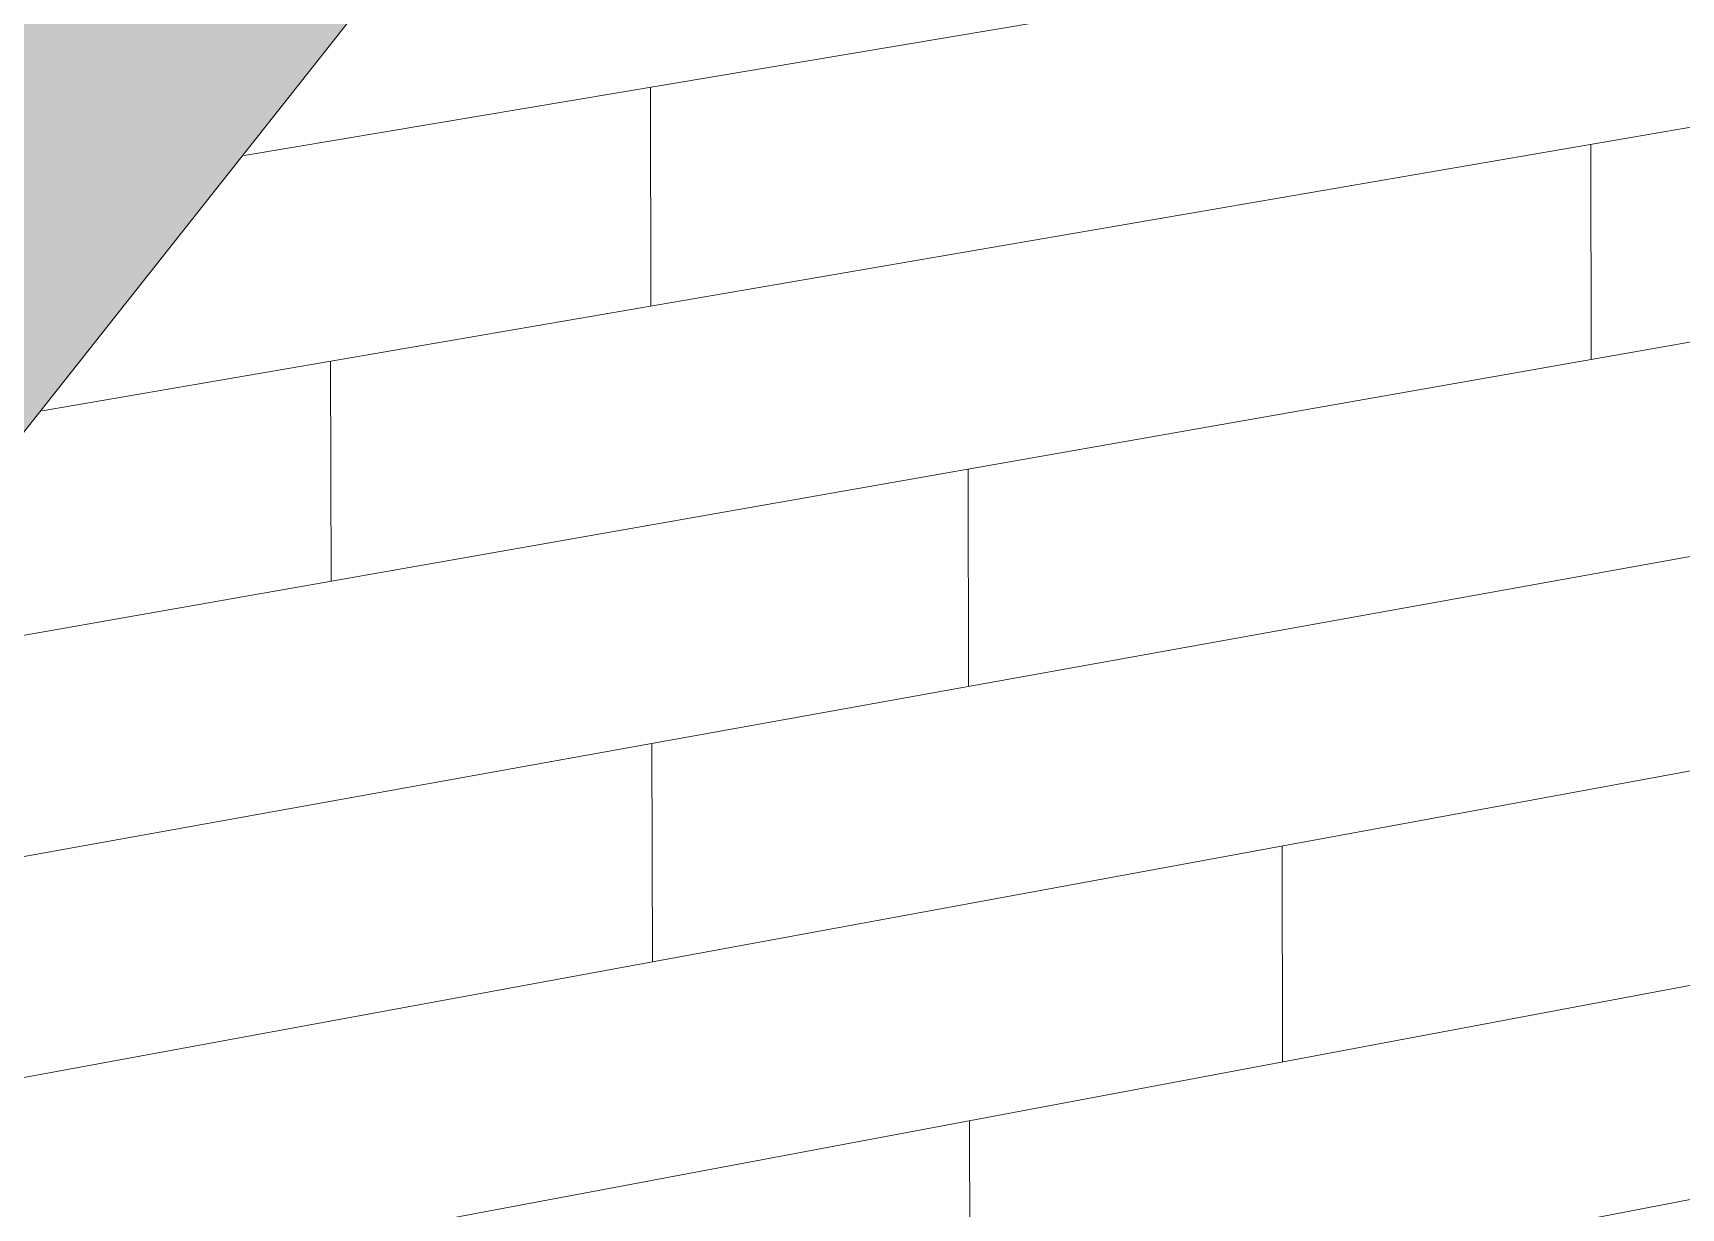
# Model space of a CAD drawing. Header units: inches. Extents: x 5690 to 5695, y -585 to 907.
# Drawn here: x 5694.27492 to 5694.3106, y 381.81093 to 381.83636 of the extents above; entities that cross this region are included whole.
import ezdxf

# ---------------------------------------------------------------- set-up
doc = ezdxf.new("R2010")
doc.units = ezdxf.units.IN
doc.header["$MEASUREMENT"] = 0
for name, color, linetype, lineweight in [('A-WALL-PATT-1', 111, 'Continuous', 9), ('S-FNDN-1', 32, 'Continuous', 9), ('S-STRS', 31, 'Continuous', 9)]:
    doc.layers.add(name, color=color, linetype=linetype, lineweight=lineweight)

# ---------------------------------------------------------------- blocks, each defined once
blk = doc.blocks.new('FP_123-3D View 1 Copy 1 Copy 1 Copy 1')
at = {"layer": 'A-WALL-PATT-1'}
for p, q in [((-8118.776029, 381.833703), (-8118.709224, 381.844934)), ((-8118.780406, 381.828179), (-8118.709229, 381.840422)), ((-8118.78481, 381.822618), (-8118.709235, 381.835913)), ((-8118.767223, 381.830447), (-8118.767234, 381.835181)), ((-8118.746868, 381.829293), (-8118.746873, 381.833947)), ((-8118.789244, 381.817021), (-8118.709241, 381.831407)), ((-8118.774148, 381.824494), (-8118.774161, 381.829253)), ((-8118.793708, 381.811387), (-8118.709247, 381.826904)), ((-8118.760344, 381.822218), (-8118.760353, 381.826921)), ((-8118.798201, 381.805715), (-8118.709253, 381.822403)), ((-8118.767188, 381.816259), (-8118.7672, 381.820985)), ((-8118.753551, 381.814092), (-8118.753558, 381.818763)), ((-8118.802724, 381.800005), (-8118.709258, 381.817904)), ((-8118.760316, 381.808126), (-8118.760326, 381.812821))]:
    blk.add_line(p, q, dxfattribs=at)

msp = doc.modelspace()

# ---------------------------------------------------------------- hatches: boundary and pattern name
at = {"layer": 'S-STRS'}
msp.add_hatch(color=256, dxfattribs=at).paths.add_polyline_path([(5694.155126, 381.69203), (5694.17072, 381.696449), (5694.286519, 381.842621), (5694.286496, 381.851669), (5694.27807, 381.850364), (5694.278098, 381.840112), (5694.26862, 381.83857), (5694.268654, 381.828249), (5694.259035, 381.826603), (5694.259074, 381.816216), (5694.249312, 381.814464), (5694.249357, 381.80401), (5694.239448, 381.802149), (5694.239456, 381.791619), (5694.233986, 381.790548), (5694.233863, 381.790547), (5694.233856, 381.790521), (5694.22944, 381.789655), (5694.229497, 381.779064), (5694.2239, 381.777922), (5694.223776, 381.777921), (5694.223772, 381.777894), (5694.219284, 381.776976), (5694.219349, 381.766316), (5694.213654, 381.765112), (5694.21354, 381.765108), (5694.213531, 381.765078), (5694.208979, 381.76411), (5694.20905, 381.75338), (5694.203279, 381.752106), (5694.203152, 381.752105), (5694.203142, 381.752074), (5694.19852, 381.751052), (5694.198598, 381.74025), (5694.192737, 381.738909), (5694.192608, 381.738907), (5694.192597, 381.738874), (5694.187903, 381.737797), (5694.187988, 381.726924), (5694.182035, 381.725512), (5694.181905, 381.725511), (5694.181893, 381.725475), (5694.177126, 381.724342), (5694.177218, 381.713395), (5694.171171, 381.711912), (5694.171039, 381.71191), (5694.171026, 381.711872), (5694.166184, 381.710681), (5694.166284, 381.699661), (5694.160141, 381.698103), (5694.160007, 381.698101), (5694.159993, 381.698061), (5694.155074, 381.69681), (5694.155126, 381.69208)], flags=0)

# ---------------------------------------------------------------- linework, layer by layer
msp.add_line((5694.286519, 381.842621), (5694.173119, 381.699477), dxfattribs=at)

# ---------------------------------------------------------------- block references
at = {"layer": 'S-FNDN-1'}
msp.add_blockref('FP_123-3D View 1 Copy 1 Copy 1 Copy 1', (13813.055522, 0), dxfattribs=at)

doc.saveas('drawing.dxf')
